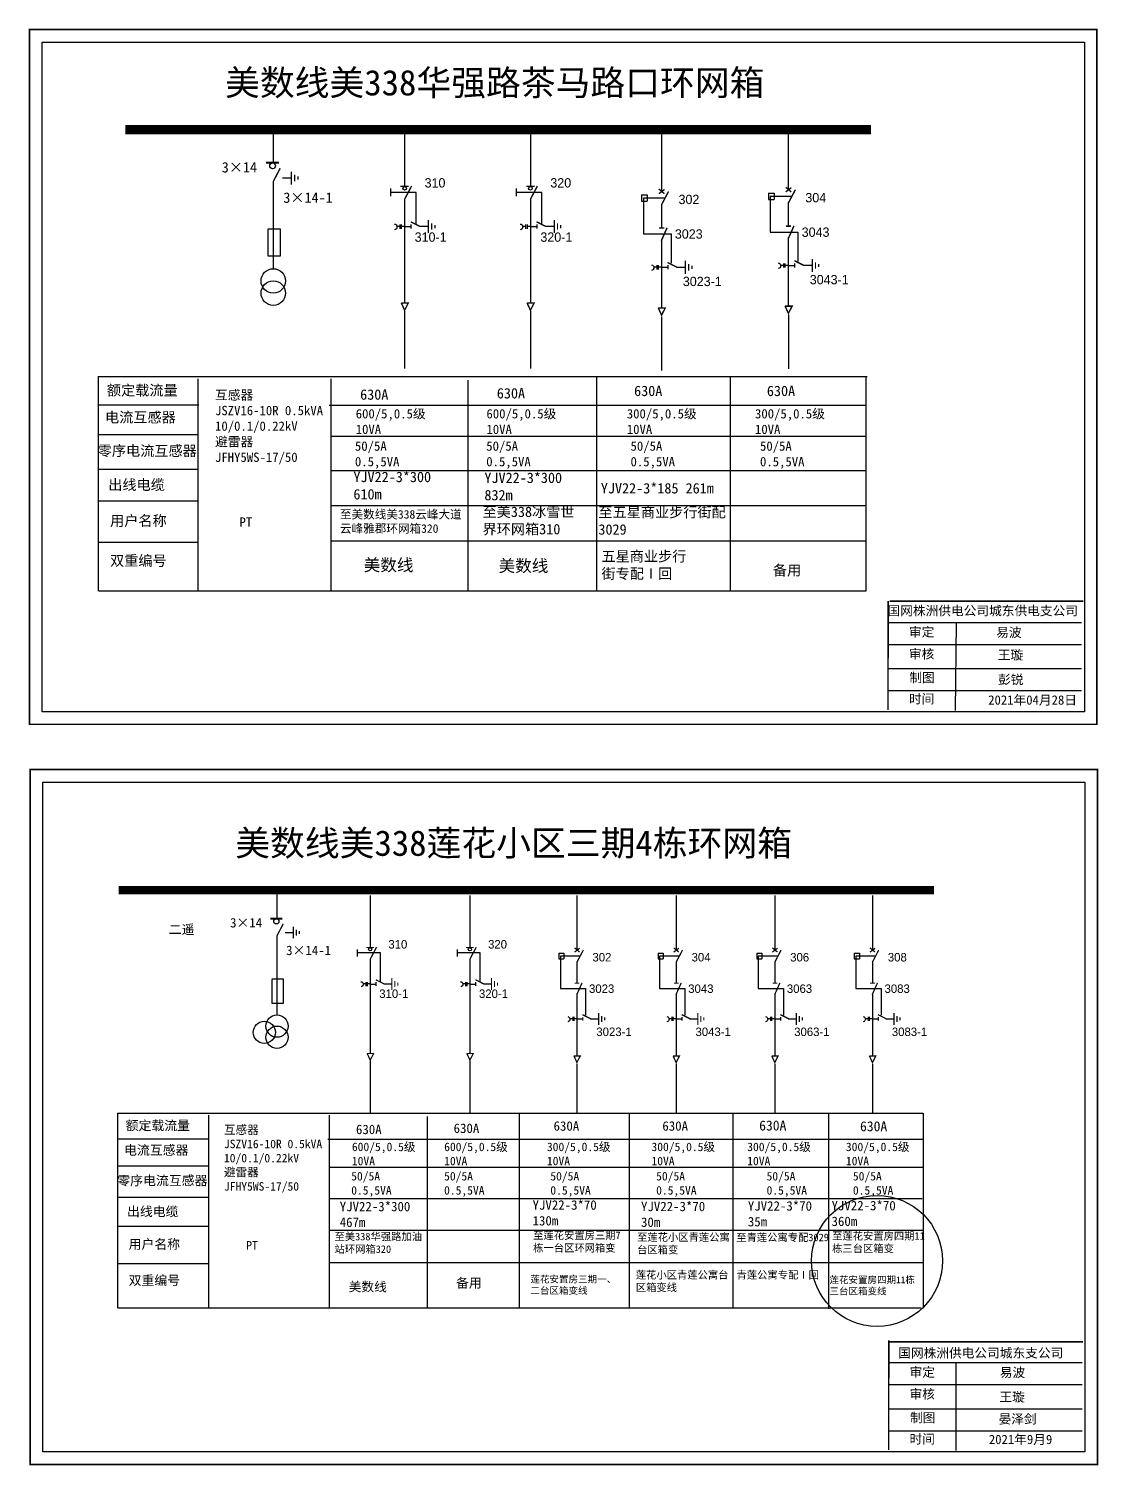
# Model space of a CAD drawing. Extents: x -188 to 220, y -170 to 97.
# Drawn here: x -186.2 to -60.5, y -71.7 to 97.2 of the extents above; entities that cross this region are included whole.
import ezdxf

# ---------------------------------------------------------------- set-up
doc = ezdxf.new("R2010")
doc.units = 0
doc.header["$LTSCALE"] = 0.774411
doc.linetypes.add('ACAD_ISO02W100', pattern=[15, 12, -3])
doc.linetypes.add('CENTER', pattern=[50.8, 31.75, -6.35, 6.35, -6.35])
doc.layers.get('0').update_dxf_attribs({"linetype": 'CONTINUOUS'})
doc.layers.add('2', color=7, linetype='CONTINUOUS')
doc.styles.add('hztxt_txtstyle_0.00_0_0', font='simkai.ttf')
doc.styles.add('hztxt_txtstyle_1.80_0_0', font='', dxfattribs={"height": 1.8, "bigfont": 'hztxt.shx'})
doc.styles.add('hztxt_txtstyle_2.70_0_0', font='simkai.ttf', dxfattribs={"height": 2.7})
doc.styles.get("Standard").update_dxf_attribs({"font": '', "height": 2.5})
doc.styles.add('字体', font='', dxfattribs={"height": 2.5})
doc.styles.get('hztxt_txtstyle_1.80_0_0').set_extended_font_data('hztxt')
doc.styles.get('Standard').set_extended_font_data('SimSun')
doc.styles.get('字体').set_extended_font_data('SimSun')

# ---------------------------------------------------------------- blocks, each defined once
blk = doc.blocks.new('JD')
for points in [[(-2, 0.2), (-2, -0.2), (2, 0.2), (2, -0.2)], [(1, -1.2), (1, -0.8), (-1, -1.2), (-1, -0.8)], [(-0.5, -1.8), (-0.5, -2.2), (0.5, -1.8), (0.5, -2.2)]]:
    blk.add_trace(points)

msp = doc.modelspace()

# ---------------------------------------------------------------- linework, layer by layer
at = {"color": 0}
for p, q in [((-157.5, 85.09), (-157.5, 81.47)), ((-142.03, 85.38), (-142.03, 78.66)), ((-127.24, 85.38), (-127.24, 78.66)), ((-111.83, 85.07), (-111.83, 78.01)), ((-96.92, 85.28), (-96.92, 78.22)), ((-156.4, 79.64), (-155.36, 79.64)), ((-157.48, 79.24), (-157.48, 68.98)), ((-99.26, 77.84), (-98.6, 77.84)), ((-99.26, 77.84), (-99.26, 77.11)), ((-98.6, 77.84), (-98.6, 77.11)), ((-142.03, 77.16), (-142.03, 64.95)), ((-127.24, 77.16), (-127.24, 64.95)), ((-114.17, 77.63), (-113.51, 77.63)), ((-114.17, 77.63), (-114.17, 76.9)), ((-114.17, 76.9), (-113.51, 76.9)), ((-113.51, 77.63), (-113.51, 76.9)), ((-111.83, 76.52), (-111.83, 73.79)), ((-99.26, 77.11), (-98.6, 77.11)), ((-96.92, 76.72), (-96.92, 74)), ((-142.03, 73.92), (-141.27, 73.92)), ((-140.28, 73.94), (-139.24, 73.94)), ((-127.24, 73.92), (-126.48, 73.92)), ((-125.49, 73.94), (-124.45, 73.94)), ((-96.92, 72.64), (-96.92, 64.6)), ((-111.83, 72.43), (-111.83, 64.39)), ((-96.92, 69.34), (-96.16, 69.34)), ((-95.16, 69.36), (-94.13, 69.36)), ((-111.83, 69.13), (-111.07, 69.13)), ((-110.08, 69.15), (-109.04, 69.15)), ((-166.23, 52.89), (-178.01, 52.89)), ((-166.28, 49.42), (-178.05, 49.42)), ((-166.28, 45.34), (-178.05, 45.34)), ((-166.32, 41.61), (-178.1, 41.61)), ((-166.28, 36.76), (-178.05, 36.76)), ((-157.06, -4.12), (-157.06, -7.41)), ((-146.08, -4.73), (-146.08, -10.84)), ((-134.36, -4.73), (-134.36, -10.84)), ((-121.77, -4.76), (-121.77, -11.18)), ((-110.11, -4.76), (-110.11, -11.18)), ((-98.51, -4.76), (-98.51, -11.18)), ((-87.04, -4.76), (-87.04, -11.18)), ((-157.04, -9.45), (-157.04, -18.77)), ((-156.06, -9.08), (-155.12, -9.08)), ((-123.9, -11.52), (-123.3, -11.52)), ((-123.9, -11.52), (-123.9, -12.19)), ((-123.3, -11.52), (-123.3, -12.19)), ((-112.24, -11.52), (-111.64, -11.52)), ((-112.24, -11.52), (-112.24, -12.19)), ((-111.64, -11.52), (-111.64, -12.19)), ((-100.64, -11.52), (-100.05, -11.52)), ((-100.64, -11.52), (-100.64, -12.19)), ((-100.05, -11.52), (-100.05, -12.19)), ((-89.17, -11.52), (-88.57, -11.52)), ((-89.17, -11.52), (-89.17, -12.19)), ((-88.57, -11.52), (-88.57, -12.19)), ((-146.08, -12.2), (-146.08, -23.3)), ((-134.36, -12.2), (-134.36, -23.3)), ((-123.9, -12.19), (-123.3, -12.19)), ((-121.77, -12.54), (-121.77, -15.01)), ((-112.24, -12.19), (-111.64, -12.19)), ((-110.11, -12.54), (-110.11, -15.01)), ((-100.64, -12.19), (-100.05, -12.19)), ((-98.51, -12.54), (-98.51, -15.01)), ((-89.17, -12.19), (-88.57, -12.19)), ((-87.04, -12.54), (-87.04, -15.01)), ((-146.08, -15.15), (-145.38, -15.15)), ((-144.48, -15.13), (-143.54, -15.13)), ((-134.36, -15.15), (-133.67, -15.15)), ((-132.76, -15.13), (-131.82, -15.13)), ((-121.77, -16.25), (-121.77, -23.56)), ((-110.11, -16.25), (-110.11, -23.56)), ((-98.51, -16.25), (-98.51, -23.56)), ((-87.04, -16.25), (-87.04, -23.56)), ((-121.77, -19.25), (-121.08, -19.25)), ((-120.18, -19.23), (-119.24, -19.23)), ((-110.11, -19.25), (-109.42, -19.25)), ((-108.52, -19.23), (-107.58, -19.23)), ((-98.51, -19.25), (-97.82, -19.25)), ((-96.92, -19.23), (-95.98, -19.23)), ((-87.04, -19.25), (-86.35, -19.25)), ((-85.44, -19.23), (-84.5, -19.23)), ((-165, -33.4), (-175.71, -33.4)), ((-165.04, -36.55), (-175.75, -36.55)), ((-165.04, -40.26), (-175.75, -40.26)), ((-165.08, -43.66), (-175.79, -43.66)), ((-165.04, -48.07), (-175.75, -48.07))]:
    msp.add_line(p, q, dxfattribs=at)
at = {"color": 0, "linetype": 'ACAD_ISO02W100'}
for p, q in [((-111.5, 77.25), (-113.96, 77.25)), ((-113.96, 77.25), (-113.96, 73.06)), ((-96.59, 77.46), (-99.05, 77.46)), ((-99.05, 77.46), (-99.05, 73.27)), ((-113.96, 73.06), (-110.71, 73.06)), ((-110.71, 73.06), (-110.71, 69.6)), ((-99.05, 73.27), (-95.8, 73.27)), ((-95.8, 73.27), (-95.8, 69.81)), ((-121.47, -11.87), (-123.71, -11.87)), ((-123.71, -11.87), (-123.71, -15.68)), ((-109.81, -11.87), (-112.05, -11.87)), ((-112.05, -11.87), (-112.05, -15.68)), ((-98.21, -11.87), (-100.45, -11.87)), ((-100.45, -11.87), (-100.45, -15.68)), ((-86.74, -11.87), (-88.98, -11.87)), ((-88.98, -11.87), (-88.98, -15.68)), ((-123.71, -15.68), (-120.76, -15.68)), ((-120.76, -15.68), (-120.76, -18.82)), ((-112.05, -15.68), (-109.1, -15.68)), ((-109.1, -15.68), (-109.1, -18.82)), ((-100.45, -15.68), (-97.5, -15.68)), ((-97.5, -15.68), (-97.5, -18.82)), ((-88.98, -15.68), (-86.02, -15.68)), ((-86.02, -15.68), (-86.02, -18.82))]:
    msp.add_line(p, q, dxfattribs=at)
at = {"color": 0, "linetype": 'CENTER'}
for p, q in [((-142.03, 63.96), (-142.03, 57.21)), ((-127.24, 63.96), (-127.24, 57.21)), ((-111.82, 63.31), (-111.82, 56.97)), ((-96.91, 63.52), (-96.91, 57.18)), ((-146.07, -24.2), (-146.07, -30.34)), ((-134.35, -24.2), (-134.35, -30.34)), ((-121.77, -24.54), (-121.77, -30.3)), ((-110.11, -24.54), (-110.11, -30.3)), ((-98.51, -24.54), (-98.51, -30.3)), ((-87.03, -24.54), (-87.03, -30.3))]:
    msp.add_line(p, q, dxfattribs=at)
at = {"color": 0, "linetype": 'Continuous'}
for p, q in [((-178.08, 56.27), (-87.64, 56.27)), ((-178.03, 31.04), (-178.03, 56.27)), ((-166.34, 56), (-166.34, 31.04)), ((-150.71, 56), (-150.71, 31.04)), ((-134.6, 55.84), (-134.6, 31.06)), ((-119.48, 56.23), (-119.48, 31.04)), ((-103.75, 56.23), (-103.75, 31.04)), ((-87.81, 56.21), (-87.81, 31.03)), ((-150.9, 52.9), (-87.81, 52.9)), ((-150.71, 49.28), (-87.81, 49.28)), ((-150.71, 45.23), (-87.81, 45.23)), ((-150.71, 41.13), (-87.81, 41.13)), ((-150.71, 36.95), (-87.81, 36.95)), ((-87.81, 31.04), (-177.95, 31.04)), ((-85.19, 27.36), (-62.44, 27.36)), ((-77.2, 27.29), (-77.29, 17.02)), ((-85.19, 24.76), (-62.44, 24.76)), ((-85.19, 21.94), (-62.44, 21.94)), ((-85.19, 19.35), (-62.44, 19.35)), ((-175.77, -30.32), (-81.11, -30.32)), ((-175.73, -53.26), (-175.73, -30.32)), ((-128.55, -30.36), (-128.55, -53.26)), ((-103.45, -30.38), (-103.45, -53.27)), ((-81.05, -30.34), (-81.05, -53.28)), ((-165.1, -30.57), (-165.1, -53.26)), ((-150.89, -30.57), (-150.89, -53.26)), ((-139.37, -30.72), (-139.37, -53.25)), ((-92.18, -30.46), (-92.18, -53.35)), ((-151.06, -33.39), (-81.07, -33.39)), ((-150.89, -36.68), (-81.05, -36.68)), ((-85.11, -59.67), (-62.36, -59.67)), ((-77.22, -59.67), (-77.22, -70.01)), ((-85.11, -62.26), (-62.36, -62.26)), ((-85.11, -65.09), (-62.36, -65.09)), ((-85.11, -67.68), (-62.36, -67.68))]:
    msp.add_line(p, q, dxfattribs=at)
at = {"linetype": 'Continuous'}
for p, q in [((-115.65, -30.36), (-115.65, -53.26)), ((-150.89, -40.36), (-81.17, -40.36)), ((-150.89, -44.09), (-80.98, -44.09)), ((-150.89, -47.89), (-81.07, -47.89)), ((-81.32, -53.26), (-175.65, -53.26))]:
    msp.add_line(p, q, dxfattribs=at)
at = {"color": 0, "linetype": 'Continuous', "const_width": 0.182}
for points in [[(-186.13, 97.08), (-60.65, 97.08), (-60.65, 15.38), (-186.13, 15.38)], [(-186.06, 10.06), (-60.57, 10.06), (-60.57, -71.65), (-186.06, -71.65)]]:
    msp.add_lwpolyline(points, close=True, dxfattribs=at)
at = {"color": 0, "linetype": 'Continuous'}
for points in [[(-184.65, 95.6), (-62.12, 95.6), (-62.12, 16.85), (-184.65, 16.85)], [(-184.58, 8.58), (-62.05, 8.58), (-62.05, -70.17), (-184.58, -70.17)]]:
    msp.add_lwpolyline(points, close=True, dxfattribs=at)
at = {"color": 0}
for points, const_width in [([(-174.87, 85.3), (-87.19, 85.3)], 1.1), ([(-158.32, 81.42), (-156.78, 81.42)], 0.261), ([(-157.48, 79.19), (-156.66, 80.76)], 0.165), ([(-142.52, 78.64), (-141.54, 78.64)], 0.165), ([(-142.03, 77.12), (-141.21, 78.68)], 0.165), ([(-127.73, 78.64), (-126.76, 78.64)], 0.165), ([(-127.24, 77.12), (-126.42, 78.68)], 0.165), ([(-112.14, 78.32), (-111.49, 77.78)], 0.165), ([(-112.14, 77.77), (-111.47, 78.27)], 0.165), ([(-111.83, 76.47), (-111, 78.04)], 0.165), ([(-97.22, 78.53), (-96.58, 77.99)], 0.165), ([(-97.23, 77.98), (-96.56, 78.48)], 0.165), ([(-96.92, 76.68), (-96.09, 78.24)], 0.165), ([(-141.31, 74.47), (-140.21, 73.92)], 0.165), ([(-126.52, 74.47), (-125.43, 73.92)], 0.165), ([(-141.27, 74.17), (-141.27, 73.66)], 0.165), ([(-126.48, 74.17), (-126.48, 73.66)], 0.165), ([(-112.12, 73.75), (-111.51, 73.75)], 0.165), ([(-111.86, 72.23), (-111.17, 73.78)], 0.165), ([(-97.21, 73.96), (-96.6, 73.96)], 0.165), ([(-96.95, 72.44), (-96.26, 73.99)], 0.165), ([(-111.11, 69.68), (-110.01, 69.13)], 0.165), ([(-111.07, 69.38), (-111.07, 68.88)], 0.165), ([(-96.2, 69.89), (-95.1, 69.34)], 0.165), ([(-96.16, 69.59), (-96.16, 69.09)], 0.165), ([(-142.43, 64.92), (-141.6, 64.92), (-142.03, 64.07), (-142.42, 64.94)], 0.165), ([(-127.65, 64.92), (-126.81, 64.92), (-127.24, 64.07), (-127.64, 64.94)], 0.165), ([(-112.23, 64.34), (-111.39, 64.34), (-111.82, 63.49), (-112.22, 64.36)], 0.165), ([(-97.32, 64.55), (-96.48, 64.55), (-96.91, 63.7), (-97.31, 64.57)], 0.165), ([(-175.65, -4.12), (-79.81, -4.12)], 0.998), ([(-157.81, -7.46), (-156.41, -7.46)], 0.238), ([(-157.04, -9.49), (-156.3, -8.07)], 0.15), ([(-146.52, -10.86), (-145.63, -10.86)], 0.15), ([(-146.08, -12.24), (-145.33, -10.82)], 0.15), ([(-134.8, -10.86), (-133.92, -10.86)], 0.15), ([(-134.36, -12.24), (-133.61, -10.82)], 0.15), ([(-122.05, -11.4), (-121.45, -10.94)], 0.15), ([(-122.05, -10.9), (-121.46, -11.39)], 0.15), ([(-121.77, -12.58), (-121.02, -11.16)], 0.15), ([(-110.39, -10.9), (-109.8, -11.39)], 0.15), ([(-110.4, -11.4), (-109.79, -10.94)], 0.15), ([(-110.11, -12.58), (-109.36, -11.16)], 0.15), ([(-98.79, -10.9), (-98.21, -11.39)], 0.15), ([(-98.8, -11.4), (-98.19, -10.94)], 0.15), ([(-98.51, -12.58), (-97.77, -11.16)], 0.15), ([(-87.32, -11.4), (-86.71, -10.94)], 0.15), ([(-87.32, -10.9), (-86.73, -11.39)], 0.15), ([(-87.04, -12.58), (-86.29, -11.16)], 0.15), ([(-145.42, -14.65), (-144.42, -15.15)], 0.15), ([(-145.38, -14.92), (-145.38, -15.38)], 0.15), ([(-133.7, -14.65), (-132.71, -15.15)], 0.15), ([(-133.67, -14.92), (-133.67, -15.38)], 0.15), ([(-122.04, -15.05), (-121.48, -15.05)], 0.15), ([(-121.8, -16.43), (-121.17, -15.02)], 0.15), ([(-110.38, -15.05), (-109.83, -15.05)], 0.15), ([(-110.14, -16.43), (-109.51, -15.02)], 0.15), ([(-98.78, -15.05), (-98.23, -15.05)], 0.15), ([(-98.54, -16.43), (-97.91, -15.02)], 0.15), ([(-87.31, -15.05), (-86.75, -15.05)], 0.15), ([(-87.07, -16.43), (-86.44, -15.02)], 0.15), ([(-121.12, -18.75), (-120.12, -19.25)], 0.15), ([(-121.08, -19.02), (-121.08, -19.48)], 0.15), ([(-109.46, -18.75), (-108.46, -19.25)], 0.15), ([(-109.42, -19.02), (-109.42, -19.48)], 0.15), ([(-97.86, -18.75), (-96.86, -19.25)], 0.15), ([(-97.82, -19.02), (-97.82, -19.48)], 0.15), ([(-86.38, -18.75), (-85.39, -19.25)], 0.15), ([(-86.35, -19.02), (-86.35, -19.48)], 0.15), ([(-146.44, -23.32), (-145.68, -23.32), (-146.07, -24.1), (-146.44, -23.31)], 0.15), ([(-134.73, -23.32), (-133.96, -23.32), (-134.35, -24.1), (-134.72, -23.31)], 0.15), ([(-122.14, -23.6), (-121.38, -23.6), (-121.77, -24.38), (-122.13, -23.59)], 0.15), ([(-110.48, -23.6), (-109.72, -23.6), (-110.11, -24.38), (-110.47, -23.59)], 0.15), ([(-98.88, -23.6), (-98.12, -23.6), (-98.51, -24.38), (-98.87, -23.59)], 0.15), ([(-87.41, -23.6), (-86.64, -23.6), (-87.03, -24.38), (-87.4, -23.59)], 0.15)]:
    msp.add_lwpolyline(points, dxfattribs=dict(at, const_width=const_width))
for points in [[(-143.69, 78.39), (-143.69, 77.47)], [(-128.9, 78.39), (-128.9, 77.47)], [(-158.13, 73.55), (-158.13, 70.48), (-156.61, 70.48), (-156.61, 73.59), (-158.13, 73.59)], [(-142.58, 73.92), (-142.93, 73.92)], [(-142.58, 74.16), (-142.58, 73.66)], [(-142.43, 74.16), (-142.43, 73.66)], [(-142.03, 73.92), (-142.43, 73.92)], [(-127.8, 73.92), (-128.14, 73.92)], [(-127.8, 74.16), (-127.8, 73.66)], [(-127.64, 74.16), (-127.64, 73.66)], [(-127.24, 73.92), (-127.64, 73.92)], [(-112.38, 69.37), (-112.38, 68.87)], [(-112.23, 69.37), (-112.23, 68.87)], [(-97.47, 69.35), (-97.82, 69.35)], [(-97.47, 69.58), (-97.47, 69.08)], [(-97.32, 69.58), (-97.32, 69.08)], [(-96.92, 69.35), (-97.32, 69.35)], [(-112.38, 69.14), (-112.73, 69.14)], [(-111.83, 69.14), (-112.23, 69.14)], [(-147.59, -11.08), (-147.59, -11.92)], [(-135.87, -11.08), (-135.87, -11.92)], [(-157.64, -14.61), (-157.64, -17.41), (-156.25, -17.41), (-156.25, -14.58), (-157.64, -14.58)], [(-146.58, -15.14), (-146.9, -15.14)], [(-146.58, -14.93), (-146.58, -15.39)], [(-146.44, -14.93), (-146.44, -15.39)], [(-146.08, -15.14), (-146.44, -15.14)], [(-134.86, -15.14), (-135.18, -15.14)], [(-134.86, -14.93), (-134.86, -15.39)], [(-134.72, -14.93), (-134.72, -15.39)], [(-134.36, -15.14), (-134.72, -15.14)], [(-122.27, -19.24), (-122.59, -19.24)], [(-122.27, -19.03), (-122.27, -19.49)], [(-122.13, -19.03), (-122.13, -19.49)], [(-121.77, -19.24), (-122.13, -19.24)], [(-110.62, -19.24), (-110.93, -19.24)], [(-110.62, -19.03), (-110.62, -19.49)], [(-110.48, -19.03), (-110.48, -19.49)], [(-110.11, -19.24), (-110.48, -19.24)], [(-99.02, -19.24), (-99.33, -19.24)], [(-99.02, -19.03), (-99.02, -19.49)], [(-98.88, -19.03), (-98.88, -19.49)], [(-98.52, -19.24), (-98.88, -19.24)], [(-87.54, -19.24), (-87.86, -19.24)], [(-87.54, -19.03), (-87.54, -19.49)], [(-87.4, -19.03), (-87.4, -19.49)], [(-87.04, -19.24), (-87.4, -19.24)]]:
    msp.add_lwpolyline(points, dxfattribs=at)
at = {"color": 0, "linetype": 'ACAD_ISO02W100'}
for points in [[(-140.68, 74.18), (-140.68, 77.93), (-143.69, 77.93)], [(-125.89, 74.18), (-125.89, 77.93), (-128.9, 77.93)], [(-144.85, -14.91), (-144.85, -11.5), (-147.59, -11.5)], [(-133.13, -14.91), (-133.13, -11.5), (-135.87, -11.5)]]:
    msp.add_lwpolyline(points, dxfattribs=at)
at = {"color": 0}
for points in [[(-143.23, 74.21, -0.877934), (-143.21, 73.54)], [(-128.44, 74.21, -0.877934), (-128.43, 73.54)], [(-113.02, 69.42, -0.877934), (-113.01, 68.75)], [(-98.11, 69.63, -0.877934), (-98.1, 68.96)], [(-147.16, -14.88, -0.877934), (-147.15, -15.49)], [(-135.45, -14.88, -0.877934), (-135.43, -15.49)], [(-122.86, -18.99, -0.877934), (-122.85, -19.59)], [(-111.2, -18.99, -0.877934), (-111.19, -19.59)], [(-99.6, -18.99, -0.877934), (-99.59, -19.59)], [(-88.12, -18.99, -0.877934), (-88.11, -19.59)]]:
    msp.add_lwpolyline(points, format="xyb", dxfattribs=at)
at = {"color": 0, "linetype": 'Continuous', "const_width": 0.182}
for points in [[(-85.19, 29.89), (-85.2, 17.06)], [(-85.01, 29.87), (-62.25, 29.87)], [(-85.11, -57.05), (-85.13, -69.96)], [(-85.03, -57.22), (-62.28, -57.22)]]:
    msp.add_lwpolyline(points, dxfattribs=at)
at = {"color": 0}
for centre, radius in [((-157.55, 81.05), 0.335), ((-142.03, 78.4), 0.211), ((-127.24, 78.4), 0.211), ((-157.11, -7.79), 0.305), ((-146.08, -11.07), 0.192), ((-134.36, -11.07), 0.192)]:
    msp.add_circle(centre, radius, dxfattribs=at)
at = {"color": 1, "linetype": 'Continuous'}
msp.add_circle((-86.49, -47.71), 7.7, dxfattribs=at)
at = {"layer": '2', "color": 0}
for centre in [(-157.47, 67.51), (-157.47, 66.08)]:
    msp.add_circle(centre, 1.44, dxfattribs=at)
at = {"layer": '2', "color": 1}
for centre in [(-158.53, -20.84), (-157.04, -20.1), (-157.04, -21.41)]:
    msp.add_circle(centre, 1.31, dxfattribs=at)

# ---------------------------------------------------------------- block references
at = {"color": 0, "rotation": 90}
for p, xscale, yscale, zscale in [((-155.35, 79.61), 0.3844120780053801, 0.3844120780053801, 0.3844120780054647), ((-139.23, 73.91), 0.3844120780053801, 0.3844120780053801, 0.3844120780054647), ((-124.44, 73.91), 0.3844120780053801, 0.3844120780053801, 0.3844120780054647), ((-109.03, 69.12), 0.3844120780053801, 0.3844120780053801, 0.3844120780054647), ((-94.11, 69.33), 0.3844120780053801, 0.3844120780053801, 0.3844120780054647), ((-155.11, -9.1), 0.3494655254594932, 0.3494655254594932, 0.3494655254595134), ((-143.53, -15.16), 0.3494655254594932, 0.3494655254594932, 0.3494655254595134), ((-131.81, -15.16), 0.3494655254594932, 0.3494655254594932, 0.3494655254595134), ((-119.22, -19.26), 0.3494655254594932, 0.3494655254594932, 0.3494655254595134), ((-107.56, -19.26), 0.3494655254594932, 0.3494655254594932, 0.3494655254595134), ((-95.97, -19.26), 0.3494655254594932, 0.3494655254594932, 0.3494655254595134), ((-84.49, -19.26), 0.3494655254594932, 0.3494655254594932, 0.3494655254595134)]:
    msp.add_blockref('JD', p, dxfattribs=dict(at, xscale=xscale, yscale=yscale, zscale=zscale))

# ---------------------------------------------------------------- texts
at = {"color": 0, "linetype": 'Continuous', "style": 'hztxt_txtstyle_2.70_0_0'}
for s, height, p in [('3×14', 1.22, (-163.53, 80.27)), ('3×14-1', 1.22, (-156.29, 76.7)), ('3×14', 1.109, (-162.55, -8.5)), ('3×14-1', 1.109, (-155.96, -11.75))]:
    msp.add_text(s, height=height, dxfattribs=at).set_placement(p)
at = {"color": 0, "style": 'hztxt_txtstyle_1.80_0_0'}
for s, height, p in [('310', 1.098, (-139.68, 78.5)), ('320', 1.098, (-124.9, 78.5)), ('304', 1.098, (-94.92, 76.76)), ('302', 1.098, (-109.83, 76.55)), ('310-1', 1.098, (-140.85, 72.12)), ('320-1', 1.098, (-126.07, 72.12)), ('3023', 1.098, (-110.26, 72.49)), ('3043', 1.098, (-95.35, 72.7)), ('3023-1', 1.098, (-109.32, 66.91)), ('3043-1', 1.098, (-94.4, 67.12)), ('310', 0.998, (-143.94, -10.98)), ('320', 0.998, (-132.22, -10.98)), ('302', 0.998, (-119.95, -12.5)), ('304', 0.998, (-108.29, -12.5)), ('306', 0.998, (-96.7, -12.5)), ('308', 0.998, (-85.22, -12.5)), ('3023', 0.998, (-120.35, -16.2)), ('3043', 0.998, (-108.69, -16.2)), ('3063', 0.998, (-97.09, -16.2)), ('3083', 0.998, (-85.61, -16.2)), ('310-1', 0.998, (-145.01, -16.79)), ('320-1', 0.998, (-133.29, -16.79)), ('3023-1', 0.998, (-119.49, -21.27)), ('3043-1', 0.998, (-107.83, -21.27)), ('3063-1', 0.998, (-96.23, -21.27)), ('3083-1', 0.998, (-84.75, -21.27))]:
    msp.add_text(s, height=height, dxfattribs=at).set_placement(p)
at = {"color": 0, "linetype": 'Continuous', "attachment_point": 1}
for s, insert, char_height, width, style in [('美数线美338华强路茶马路口环网箱', (-163.14, 92.33), 3, 85.7498, '字体'), ('{\\fSimSun|b0|i0|c134|p2;额定载流量}', (-177.03, 55.27), 1.2204, 19.6738, 'hztxt_txtstyle_2.70_0_0'), ('\\A1;{\\fSimSun|b0|i0|c134|p2;互感器\\PJSZV16-10R 0.5kVA\\P10/0.1/0.22kV\\P避雷器\\PJFHY5WS-17/50}', (-164.32, 54.66), 1.0983, 20.2524, 'hztxt_txtstyle_2.70_0_0'), ('{\\fSimSun|b0|i0|c134|p2;630A}', (-147.26, 54.77), 1.2204, 19.6738, 'hztxt_txtstyle_2.70_0_0'), ('{\\fSimSun|b0|i0|c134|p2;630A}', (-131.19, 54.92), 1.2204, 19.6738, 'hztxt_txtstyle_2.70_0_0'), ('{\\fSimSun|b0|i0|c134|p2;630A}', (-115.05, 55.2), 1.2204, 19.6738, 'hztxt_txtstyle_2.70_0_0'), ('{\\fSimSun|b0|i0|c134|p2;630A}', (-99.44, 55.2), 1.2204, 19.6738, 'hztxt_txtstyle_2.70_0_0'), ('\\A1;{\\fSimSun|b0|i0|c134|p2;600/5,0.5级\\P10VA}', (-147.78, 52.45), 1.0983, 20.2524, 'hztxt_txtstyle_2.70_0_0'), ('\\A1;{\\fSimSun|b0|i0|c134|p2;600/5,0.5级\\P10VA}', (-132.41, 52.45), 1.0983, 20.2524, 'hztxt_txtstyle_2.70_0_0'), ('\\A1;{\\fSimSun|b0|i0|c134|p2;300/5,0.5级\\P10VA}', (-115.91, 52.45), 1.0983, 20.2524, 'hztxt_txtstyle_2.70_0_0'), ('\\A1;{\\fSimSun|b0|i0|c134|p2;300/5,0.5级\\P10VA}', (-100.84, 52.45), 1.0983, 20.2524, 'hztxt_txtstyle_2.70_0_0'), ('{\\fSimSun|b0|i0|c134|p2;电流互感器}', (-177.25, 52.1), 1.2204, 19.6738, 'hztxt_txtstyle_2.70_0_0'), ('{\\fSimSun|b0|i0|c134|p2;零序电流互感器}', (-178.11, 48.16), 1.2204, 19.6738, 'hztxt_txtstyle_2.70_0_0'), ('{\\fSimSun|b0|i0|c134|p2;50/5A\\P0.5,5VA}', (-147.87, 48.65), 1.0983, 19.6738, 'hztxt_txtstyle_2.70_0_0'), ('{\\fSimSun|b0|i0|c134|p2;50/5A\\P0.5,5VA}', (-132.43, 48.65), 1.0983, 19.6738, 'hztxt_txtstyle_2.70_0_0'), ('{\\fSimSun|b0|i0|c134|p2;50/5A\\P0.5,5VA}', (-115.47, 48.65), 1.0983, 19.6738, 'hztxt_txtstyle_2.70_0_0'), ('{\\fSimSun|b0|i0|c134|p2;50/5A\\P0.5,5VA}', (-100.25, 48.65), 1.0983, 19.6738, 'hztxt_txtstyle_2.70_0_0'), ('{\\fSimSun|b0|i0|c134|p2;出线电缆}', (-176.87, 44.16), 1.2204, 19.6738, 'hztxt_txtstyle_2.70_0_0'), ('YJV22-3*300\\P610m', (-148.05, 45.08), 1.2204, 19.6738, 'hztxt_txtstyle_2.70_0_0'), ('YJV22-3*300\\P832m', (-132.65, 44.98), 1.2204, 19.6738, 'hztxt_txtstyle_2.70_0_0'), ('YJV22-3*185 261m', (-118.96, 43.75), 1.2204, 19.6738, 'hztxt_txtstyle_2.70_0_0'), ('{\\fSimSun|b0|i0|c134|p2;\\H0.81943x;至\\C7;\\c16777215;美数线美338云峰大道云峰雅郡环网箱320}', (-149.64, 40.57), 1.2204, 14.5999, 'hztxt_txtstyle_2.70_0_0'), ('{\\fSimSun|b0|i0|c134|p2;至美338冰雪世界环网箱310}', (-132.87, 40.98), 1.2204, 12.0366, 'hztxt_txtstyle_2.70_0_0'), ('{\\fSimSun|b0|i0|c134|p2;至五星商业步行街配3029}', (-119.25, 40.94), 1.2204, 14.9849, 'hztxt_txtstyle_2.70_0_0'), ('{\\fSimSun|b0|i0|c134|p2;用户名称}', (-176.66, 39.93), 1.2204, 19.6738, 'hztxt_txtstyle_2.70_0_0'), ('{\\fSimSun|b0|i0|c134|p2;PT}', (-161.45, 39.71), 1.1026, 8.5785, 'hztxt_txtstyle_0.00_0_0'), ('{\\fSimSun|b0|i0|c134|p2;五星商业步行街专配Ⅰ回}', (-118.89, 35.75), 1.2204, 11.1487, 'hztxt_txtstyle_2.70_0_0'), ('{\\fSimSun|b0|i0|c134|p2;双重编号}', (-176.66, 35.24), 1.2204, 19.6738, 'hztxt_txtstyle_2.70_0_0'), ('{\\fSimSun|b0|i0|c134|p2;备用}', (-98.74, 34.11), 1.2204, 19.6738, 'hztxt_txtstyle_2.70_0_0'), ('国网株洲供电公司城东供电支公司', (-85.26, 29.29), 1.0944, 29.9201, '字体'), ('\\f\uffbfﾬￌﾣﾤ_GB2312|b0|i0|c134|p49;审定', (-82.74, 26.79), 1.0944, 8.5588, '字体'), ('易波', (-72.48, 26.74), 1.094, 8.5588, '字体'), ('\\f\uffbfﾬￌﾣﾤ_GB2312|b0|i0|c134|p49;审核', (-82.74, 24.21), 1.0944, 8.5588, '字体'), ('王璇', (-72.29, 24.09), 1.094, 8.5588, '字体'), ('\\f\uffbfﾬￌﾣﾤ_GB2312|b0|i0|c134|p49;制图', (-82.69, 21.43), 1.0944, 8.5588, '字体'), ('彭锐', (-72.27, 21.2), 1.094, 8.5588, '字体'), ('\\f\uffbfﾬￌﾣﾤ_GB2312|b0|i0|c134|p49;时间', (-82.74, 18.92), 1.0944, 8.5588, '字体'), ('2021年04月28日', (-73.42, 18.79), 1.0944, 16.0081, '字体'), ('美数线美338莲花小区三期4栋环网箱', (-161.94, 2.92), 3, 85.7498, '字体'), ('{\\fSimSun|b0|i0|c134|p2;二遥}', (-169.76, -8.18), 1.1094, 17.8852, 'hztxt_txtstyle_2.70_0_0'), ('{\\fSimSun|b0|i0|c134|p2;额定载流量}', (-174.82, -31.23), 1.1094, 17.8852, 'hztxt_txtstyle_2.70_0_0'), ('\\A1;{\\fSimSun|b0|i0|c134|p2;互感器\\PJSZV16-10R 0.5kVA\\P10/0.1/0.22kV\\P避雷器\\PJFHY5WS-17/50}', (-163.27, -31.79), 0.9985, 18.4113, 'hztxt_txtstyle_2.70_0_0'), ('{\\fSimSun|b0|i0|c134|p2;630A}', (-147.75, -31.69), 1.1094, 17.8852, 'hztxt_txtstyle_2.70_0_0'), ('{\\fSimSun|b0|i0|c134|p2;630A}', (-136.27, -31.56), 1.1094, 17.8852, 'hztxt_txtstyle_2.70_0_0'), ('{\\fSimSun|b0|i0|c134|p2;630A}', (-124.52, -31.29), 1.1094, 17.8852, 'hztxt_txtstyle_2.70_0_0'), ('{\\fSimSun|b0|i0|c134|p2;630A}', (-111.73, -31.29), 1.1094, 17.8852, 'hztxt_txtstyle_2.70_0_0'), ('{\\fSimSun|b0|i0|c134|p2;630A}', (-100.35, -31.2), 1.1757, 9.454, 'hztxt_txtstyle_0.00_0_0'), ('{\\fSimSun|b0|i0|c134|p2;630A}', (-88.49, -31.29), 1.1757, 9.454, 'hztxt_txtstyle_0.00_0_0'), ('\\A1;{\\fSimSun|b0|i0|c134|p2;600/5,0.5级\\P10VA}', (-148.23, -33.8), 0.9985, 18.4113, 'hztxt_txtstyle_2.70_0_0'), ('\\A1;{\\fSimSun|b0|i0|c134|p2;600/5,0.5级\\P10VA}', (-137.38, -33.8), 0.9985, 18.4113, 'hztxt_txtstyle_2.70_0_0'), ('\\A1;{\\fSimSun|b0|i0|c134|p2;300/5,0.5级\\P10VA}', (-125.3, -33.8), 0.9985, 18.4113, 'hztxt_txtstyle_2.70_0_0'), ('\\A1;{\\fSimSun|b0|i0|c134|p2;300/5,0.5级\\P10VA}', (-113.01, -33.8), 0.9985, 18.4113, 'hztxt_txtstyle_2.70_0_0'), ('\\A1;{\\fSimSun|b0|i0|c134|p2;300/5,0.5级\\P10VA}', (-101.75, -33.8), 0.9985, 18.4113, 'hztxt_txtstyle_2.70_0_0'), ('\\A1;{\\fSimSun|b0|i0|c134|p2;300/5,0.5级\\P10VA}', (-90.15, -33.8), 0.9985, 18.4113, 'hztxt_txtstyle_2.70_0_0'), ('{\\fSimSun|b0|i0|c134|p2;电流互感器}', (-175.01, -34.12), 1.1094, 17.8852, 'hztxt_txtstyle_2.70_0_0'), ('{\\fSimSun|b0|i0|c134|p2;零序电流互感器}', (-175.8, -37.7), 1.1094, 17.8852, 'hztxt_txtstyle_2.70_0_0'), ('{\\fSimSun|b0|i0|c134|p2;50/5A\\P0.5,5VA}', (-148.31, -37.25), 0.9985, 17.8852, 'hztxt_txtstyle_2.70_0_0'), ('{\\fSimSun|b0|i0|c134|p2;50/5A\\P0.5,5VA}', (-137.39, -37.25), 0.9985, 17.8852, 'hztxt_txtstyle_2.70_0_0'), ('{\\fSimSun|b0|i0|c134|p2;50/5A\\P0.5,5VA}', (-99.48, -37.25), 0.9985, 17.8852, 'hztxt_txtstyle_2.70_0_0'), ('{\\fSimSun|b0|i0|c134|p2;50/5A\\P0.5,5VA}', (-89.33, -37.25), 0.9985, 17.8852, 'hztxt_txtstyle_2.70_0_0'), ('{\\fSimSun|b0|i0|c134|p2;YJV22-3*70\\P130m}', (-126.99, -40.58), 1.1094, 17.8852, 'hztxt_txtstyle_2.70_0_0'), ('{\\fSimSun|b0|i0|c134|p2;出线电缆}', (-174.67, -41.34), 1.1094, 17.8852, 'hztxt_txtstyle_2.70_0_0'), ('{\\fSimSun|b0|i0|c134|p2;YJV22-3*300 \\P467m}', (-149.66, -40.76), 1.1094, 17.8852, 'hztxt_txtstyle_2.70_0_0'), ('{\\fSimSun|b0|i0|c134|p2;YJV22-3*70\\P30m}', (-114.24, -40.75), 1.1094, 17.8852, 'hztxt_txtstyle_2.70_0_0'), ('{\\fSimSun|b0|i0|c134|p2;YJV22-3*70\\P35m}', (-101.68, -40.69), 1.1094, 17.8852, 'hztxt_txtstyle_2.70_0_0'), ('{\\fSimSun|b0|i0|c134|p2;YJV22-3*70\\P360m}', (-91.84, -40.65), 1.1094, 17.8852, 'hztxt_txtstyle_2.70_0_0'), ('{\\fSimSun|b0|i0|c134|p2;用户名称}', (-174.48, -45.18), 1.1094, 17.8852, 'hztxt_txtstyle_2.70_0_0'), ('{\\fSimSun|b0|i0|c134|p2;PT}', (-160.65, -45.38), 1.0024, 7.7986, 'hztxt_txtstyle_0.00_0_0'), ('{\\fSimSun|b0|i0|c134|p2;至美338华强路加油站环网箱320}', (-150.27, -44.4), 0.8875, 10.9222, 'hztxt_txtstyle_2.70_0_0'), ('{\\fSimSun|b0|i0|c134|p2;至莲花安置房三期7栋一台区环网箱变}', (-126.92, -44.26), 0.8875, 10.9222, 'hztxt_txtstyle_2.70_0_0'), ('{\\fSimSun|b0|i0|c134|p2;至莲花小区青莲公寓台区箱变}', (-114.7, -44.48), 0.8875, 10.9222, 'hztxt_txtstyle_2.70_0_0'), ('{\\fSimSun|b0|i0|c134|p2;至青莲公寓专配3029}', (-103.04, -44.5), 0.8875, 10.9222, 'hztxt_txtstyle_2.70_0_0'), ('{\\fSimSun|b0|i0|c134|p2;至莲花安置房四期11栋三台区箱变}', (-91.77, -44.33), 0.8875, 10.9222, 'hztxt_txtstyle_2.70_0_0'), ('{\\fSimSun|b0|i0|c134|p2;莲花小区青莲公寓台区箱变线}', (-114.85, -48.91), 0.8875, 10.9222, 'hztxt_txtstyle_2.70_0_0'), ('{\\fSimSun|b0|i0|c134|p2;青莲公寓专配Ⅰ回}', (-103.01, -48.91), 0.8875, 10.9222, 'hztxt_txtstyle_2.70_0_0'), ('{\\fSimSun|b0|i0|c134|p2;双重编号}', (-174.48, -49.44), 1.1094, 17.8852, 'hztxt_txtstyle_2.70_0_0'), ('{\\fSimSun|b0|i0|c134|p2;备用}', (-135.99, -49.74), 1.1094, 17.8852, 'hztxt_txtstyle_2.70_0_0'), ('{\\fSimSun|b0|i0|c134|p2;莲花安置房三期一、二台区箱变线}', (-127.24, -49.46), 0.8, 10.9904, 'hztxt_txtstyle_2.70_0_0'), ('{\\fSimSun|b0|i0|c134|p2;莲花安置房四期11栋三台区箱变线}', (-92.09, -49.53), 0.8, 10.9904, 'hztxt_txtstyle_2.70_0_0'), ('国网株洲供电公司城东支公司', (-84, -57.98), 1.0944, 29.9201, '字体'), ('\\f\uffbfﾬￌﾣﾤ_GB2312|b0|i0|c134|p49;审定', (-82.67, -60.24), 1.0944, 8.5588, '字体'), ('易波', (-72.06, -60.28), 1.094, 8.5588, '字体'), ('\\f\uffbfﾬￌﾣﾤ_GB2312|b0|i0|c134|p49;审核', (-82.67, -62.81), 1.0944, 8.5588, '字体'), ('王璇', (-72.1, -63.15), 1.094, 8.5588, '字体'), ('\\f\uffbfﾬￌﾣﾤ_GB2312|b0|i0|c134|p49;制图', (-82.61, -65.59), 1.0944, 8.5588, '字体'), ('晏泽剑', (-72.2, -65.74), 1.094, 8.5588, '字体'), ('\\f\uffbfﾬￌﾣﾤ_GB2312|b0|i0|c134|p49;时间', (-82.67, -68.1), 1.0944, 8.5588, '字体'), ('2021年9月9', (-73.34, -68.15), 1.094, 16.0081, '字体')]:
    msp.add_mtext(s, dxfattribs=dict(at, insert=insert, char_height=char_height, width=width, style=style))
at = {"color": 0, "char_height": 1.43, "width": 17.776, "attachment_point": 1}
for insert in [(-146.84, 34.83), (-130.98, 34.74)]:
    msp.add_mtext('美数线', dxfattribs=dict(at, insert=insert))
at = {"linetype": 'Continuous', "char_height": 0.9985, "width": 17.8852, "attachment_point": 1, "style": 'hztxt_txtstyle_2.70_0_0'}
for insert in [(-124.9, -37.25), (-112.46, -37.25)]:
    msp.add_mtext('{\\fSimSun|b0|i0|c134|p2;50/5A\\P0.5,5VA}', dxfattribs=dict(at, insert=insert))
at = {"color": 7, "linetype": 'Continuous', "insert": (-148.6, -50.2), "char_height": 1.094, "width": 10.9358, "attachment_point": 1, "style": '字体'}
msp.add_mtext('美数线', dxfattribs=at)

doc.saveas('drawing.dxf')
